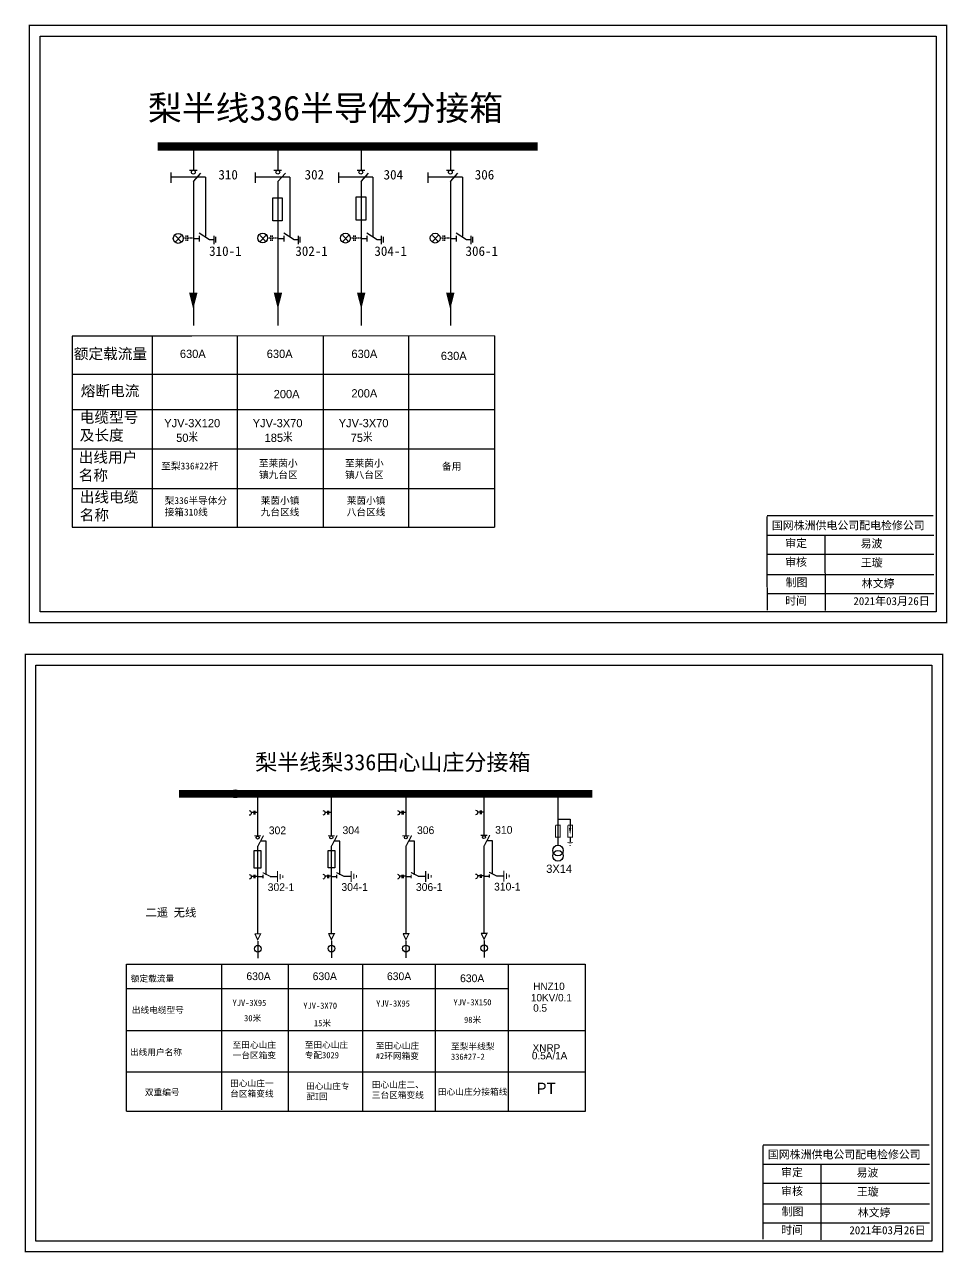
# Model space of a CAD drawing. Extents: x -1414 to -1025, y -1773 to -1515.
# Drawn here: x -1150.9 to -1024.7, y -1683.6 to -1515.6 of the extents above; entities that cross this region are included whole.
import ezdxf

# ---------------------------------------------------------------- set-up
doc = ezdxf.new("R2010")
doc.units = 0
doc.header["$LTSCALE"] = 0.774411
for name, pattern in [('ACAD_ISO02W100', [15, 12, -3]), ('CENTER', [50.8, 31.75, -6.35, 6.35, -6.35]), ('DASHED', [0.45, 0.3, -0.15]), ('HIDDEN', [0.375, 0.25, -0.125])]:
    doc.linetypes.add(name, pattern=pattern)
doc.layers.get('0').update_dxf_attribs({"linetype": 'CONTINUOUS'})
for name, color, linetype in [('10KV线路', 7, 'CONTINUOUS'), ('2', 7, 'CONTINUOUS'), ('F11', 7, 'CONTINUOUS')]:
    doc.layers.add(name, color=color, linetype=linetype)
doc.layers.add('MiniCADLayer', color=7, linetype='CONTINUOUS', lineweight=20)
doc.styles.add('hztxt_txtstyle_0.00_0_0', font='simkai.ttf')
doc.styles.add('hztxt_txtstyle_1.80_0_0', font='', dxfattribs={"height": 1.8, "bigfont": 'hztxt.shx'})
doc.styles.add('hztxt_txtstyle_1.88_0_0', font='', dxfattribs={"height": 1.875, "bigfont": 'hztxt.shx'})
doc.styles.add('hztxt_txtstyle_2.00_0_0', font='', dxfattribs={"height": 2, "bigfont": 'hztxt.shx'})
doc.styles.add('hztxt_txtstyle_2.70_0_0', font='', dxfattribs={"height": 2.7, "bigfont": 'hztxt.shx'})
doc.styles.add('字体', font='simkai_0.ttf', dxfattribs={"height": 2.5})
doc.styles.add('黑体_txtstyle_1.50_0_0', font='simhei.ttf', dxfattribs={"height": 1.5})
doc.styles.get('hztxt_txtstyle_1.80_0_0').set_extended_font_data('hztxt')
doc.styles.get('hztxt_txtstyle_1.88_0_0').set_extended_font_data('hztxt')
doc.styles.get('hztxt_txtstyle_2.00_0_0').set_extended_font_data('hztxt')
doc.styles.get('hztxt_txtstyle_2.70_0_0').set_extended_font_data('hztxt')

# ---------------------------------------------------------------- blocks, each defined once
blk = doc.blocks.new('JD')
for points in [[(-2, 0.2), (-2, -0.2), (2, 0.2), (2, -0.2)], [(1, -1.2), (1, -0.8), (-1, -1.2), (-1, -0.8)], [(-0.5, -1.8), (-0.5, -2.2), (0.5, -1.8), (0.5, -2.2)]]:
    blk.add_trace(points)

msp = doc.modelspace()

# ---------------------------------------------------------------- linework, layer by layer
at = {"linetype": 'Continuous'}
for p, q in [((-1130.24, -1544.53), (-1129.46, -1545.37)), ((-1129.46, -1544.53), (-1130.24, -1545.37)), ((-1117.91, -1544.48), (-1118.69, -1545.32)), ((-1118.69, -1544.48), (-1117.91, -1545.32)), ((-1106.59, -1544.49), (-1107.37, -1545.33)), ((-1107.37, -1544.49), (-1106.59, -1545.33)), ((-1094.32, -1544.49), (-1095.1, -1545.33)), ((-1095.1, -1544.49), (-1094.32, -1545.33)), ((-1144.39, -1558.25), (-1144.39, -1584.36)), ((-1128.02, -1558.25), (-1144.39, -1558.25)), ((-1086.61, -1558.19), (-1128.02, -1558.25)), ((-1144.39, -1584.36), (-1086.61, -1584.36))]:
    msp.add_line(p, q, dxfattribs=at)
at = {"linetype": 'ByBlock'}
for p, q in [((-1133.45, -1558.27), (-1133.45, -1584.36)), ((-1121.83, -1558.19), (-1121.83, -1584.36)), ((-1110.06, -1558.19), (-1110.06, -1584.36)), ((-1098.38, -1558.19), (-1098.38, -1584.36)), ((-1086.61, -1558.19), (-1086.61, -1584.36)), ((-1144.29, -1563.47), (-1086.61, -1563.47)), ((-1144.29, -1568.29), (-1086.61, -1568.29)), ((-1144.29, -1573.68), (-1086.61, -1573.68)), ((-1144.29, -1579.1), (-1086.61, -1579.1))]:
    msp.add_line(p, q, dxfattribs=at)
at = {"color": 0, "linetype": 'Continuous'}
for p, q in [((-1049.31, -1585.46), (-1026.56, -1585.46)), ((-1041.46, -1585.55), (-1041.41, -1595.79)), ((-1049.31, -1588.05), (-1026.56, -1588.05)), ((-1049.31, -1590.87), (-1026.56, -1590.87)), ((-1049.31, -1593.46), (-1026.56, -1593.46)), ((-1114.83, -1644.13), (-1114.83, -1664.26)), ((-1049.86, -1671.49), (-1027.11, -1671.49)), ((-1042.01, -1671.59), (-1041.97, -1681.83)), ((-1049.86, -1674.08), (-1027.11, -1674.08)), ((-1049.86, -1676.91), (-1027.11, -1676.91)), ((-1049.86, -1679.5), (-1027.11, -1679.5))]:
    msp.add_line(p, q, dxfattribs=at)
for p, q in [((-1119.02, -1621.25), (-1119.02, -1626.58)), ((-1108.94, -1621.23), (-1108.94, -1626.56)), ((-1098.75, -1621.23), (-1098.75, -1626.56)), ((-1088.06, -1621.19), (-1088.06, -1626.51)), ((-1077.95, -1621.37), (-1077.95, -1627.9)), ((-1119.02, -1628.02), (-1119.02, -1640.01)), ((-1108.94, -1628), (-1108.94, -1639.99)), ((-1098.75, -1628), (-1098.75, -1639.99)), ((-1088.06, -1627.96), (-1088.06, -1639.95)), ((-1119.02, -1632.15), (-1118.28, -1632.15)), ((-1117.32, -1632.13), (-1116.33, -1632.13)), ((-1108.94, -1632.13), (-1108.2, -1632.13)), ((-1107.25, -1632.11), (-1106.25, -1632.11)), ((-1098.75, -1632.13), (-1098.01, -1632.13)), ((-1097.06, -1632.11), (-1096.06, -1632.11)), ((-1088.06, -1632.09), (-1087.32, -1632.09)), ((-1086.36, -1632.07), (-1085.37, -1632.07)), ((-1136.94, -1664.23), (-1136.94, -1644.14)), ((-1136.94, -1644.14), (-1074.23, -1644.14)), ((-1123.94, -1644.25), (-1123.94, -1664.07)), ((-1104.66, -1644.14), (-1104.66, -1664.27)), ((-1094.73, -1644.14), (-1094.73, -1664.27)), ((-1084.74, -1644.14), (-1084.74, -1664.27)), ((-1074.23, -1644.14), (-1074.23, -1664.27)), ((-1136.9, -1647.45), (-1084.74, -1647.45)), ((-1136.9, -1653.21), (-1074.23, -1653.21)), ((-1074.23, -1658.9), (-1136.94, -1658.9)), ((-1074.23, -1664.27), (-1136.94, -1664.27))]:
    msp.add_line(p, q)
at = {"color": 0}
for p, q in [((-1077.96, -1624.3), (-1076.28, -1624.3)), ((-1076.28, -1624.3), (-1076.28, -1625.53)), ((-1076.28, -1626.82), (-1076.28, -1627.46))]:
    msp.add_line(p, q, dxfattribs=at)
at = {"linetype": 'CENTER'}
for p, q in [((-1119.01, -1640.98), (-1119.01, -1643.31)), ((-1108.93, -1640.96), (-1108.93, -1643.29)), ((-1098.74, -1640.96), (-1098.74, -1643.29)), ((-1088.05, -1640.92), (-1088.05, -1643.25))]:
    msp.add_line(p, q, dxfattribs=at)
at = {"color": 0, "linetype": 'Continuous', "const_width": 0.182}
for points in [[(-1150.25, -1515.73), (-1024.77, -1515.73), (-1024.77, -1597.43), (-1150.25, -1597.43)], [(-1150.8, -1601.77), (-1025.32, -1601.77), (-1025.32, -1683.47), (-1150.8, -1683.47)]]:
    msp.add_lwpolyline(points, close=True, dxfattribs=at)
at = {"color": 0, "linetype": 'Continuous'}
for points in [[(-1148.77, -1517.21), (-1026.24, -1517.21), (-1026.24, -1595.96), (-1148.77, -1595.96)], [(-1149.33, -1603.25), (-1026.8, -1603.25), (-1026.8, -1682), (-1149.33, -1682)], [(-1119.47, -1628.6), (-1118.56, -1628.6), (-1118.56, -1631.01), (-1119.47, -1631.01)], [(-1109.38, -1628.58), (-1108.48, -1628.58), (-1108.48, -1630.98), (-1109.38, -1630.98)]]:
    msp.add_lwpolyline(points, close=True, dxfattribs=at)
for points, const_width in [([(-1132.68, -1532.3), (-1080.74, -1532.3)], 1.13), ([(-1129.75, -1620.83), (-1073.25, -1620.83)], 1.06), ([(-1119.49, -1626.6), (-1118.55, -1626.6)], 0.159), ([(-1119.02, -1628.07), (-1118.22, -1626.56)], 0.159), ([(-1109.41, -1626.58), (-1108.47, -1626.58)], 0.159), ([(-1108.94, -1628.04), (-1108.14, -1626.54)], 0.159), ([(-1099.22, -1626.58), (-1098.28, -1626.58)], 0.159), ([(-1098.75, -1628.04), (-1097.95, -1626.54)], 0.159), ([(-1088.53, -1626.53), (-1087.59, -1626.53)], 0.159), ([(-1088.06, -1628), (-1087.26, -1626.49)], 0.159), ([(-1118.32, -1631.62), (-1117.26, -1632.15)], 0.159), ([(-1118.28, -1631.91), (-1118.28, -1632.4)], 0.159), ([(-1108.25, -1631.6), (-1107.19, -1632.13)], 0.159), ([(-1108.2, -1631.89), (-1108.2, -1632.38)], 0.159), ([(-1098.05, -1631.6), (-1096.99, -1632.13)], 0.159), ([(-1098.01, -1631.89), (-1098.01, -1632.38)], 0.159), ([(-1087.36, -1631.56), (-1086.3, -1632.09)], 0.159), ([(-1087.32, -1631.84), (-1087.32, -1632.33)], 0.159), ([(-1119.41, -1639.99), (-1118.6, -1639.99), (-1119.01, -1640.81), (-1119.4, -1639.97)], 0.159), ([(-1109.33, -1639.97), (-1108.52, -1639.97), (-1108.93, -1640.79), (-1109.32, -1639.95)], 0.159), ([(-1099.14, -1639.97), (-1098.33, -1639.97), (-1098.74, -1640.79), (-1099.13, -1639.95)], 0.159), ([(-1088.45, -1639.92), (-1087.64, -1639.92), (-1088.05, -1640.74), (-1088.44, -1639.91)], 0.159)]:
    msp.add_lwpolyline(points, dxfattribs=dict(const_width=const_width))
for points in [[(-1116.96, -1539.33), (-1115.65, -1539.33), (-1115.65, -1542.49), (-1116.96, -1542.49)], [(-1105.55, -1539.22), (-1104.24, -1539.22), (-1104.24, -1542.38), (-1105.55, -1542.38)]]:
    msp.add_lwpolyline(points, close=True)
for points, format in [([(-1127.82, -1552.29, 1.16, 0, 0), (-1127.82, -1554.58, 0, 0, 0)], "xyseb"), ([(-1116.24, -1552.29, 1.16, 0, 0), (-1116.24, -1554.58, 0, 0, 0)], "xyseb"), ([(-1104.85, -1552.29, 1.16, 0, 0), (-1104.85, -1554.58, 0, 0, 0)], "xyseb"), ([(-1092.67, -1552.29, 1.16, 0, 0), (-1092.67, -1554.58, 0, 0, 0)], "xyseb"), ([(-1120.17, -1623.14, -0.877934), (-1120.16, -1623.78)], "xyb"), ([(-1110.09, -1623.12, -0.877934), (-1110.08, -1623.76)], "xyb"), ([(-1099.9, -1623.12, -0.877934), (-1099.89, -1623.76)], "xyb"), ([(-1089.21, -1623.08, -0.877934), (-1089.2, -1623.72)], "xyb"), ([(-1120.17, -1631.87, -0.877934), (-1120.16, -1632.52)], "xyb"), ([(-1110.09, -1631.85, -0.877934), (-1110.08, -1632.5)], "xyb"), ([(-1099.9, -1631.85, -0.877934), (-1099.89, -1632.5)], "xyb"), ([(-1089.21, -1631.81, -0.877934), (-1089.2, -1632.45)], "xyb")]:
    msp.add_lwpolyline(points, format=format)
at = {"color": 0, "linetype": 'Continuous', "const_width": 0.182}
for points in [[(-1049.37, -1582.81), (-1026.62, -1582.81)], [(-1049.37, -1582.89), (-1049.32, -1595.75)], [(-1049.92, -1668.93), (-1049.88, -1681.79)], [(-1049.92, -1668.85), (-1027.17, -1668.85)]]:
    msp.add_lwpolyline(points, dxfattribs=at)
for points in [[(-1119.55, -1623.41), (-1119.89, -1623.41)], [(-1119.55, -1623.19), (-1119.55, -1623.67)], [(-1119.4, -1623.19), (-1119.4, -1623.67)], [(-1119.02, -1623.41), (-1119.4, -1623.41)], [(-1109.47, -1623.39), (-1109.81, -1623.39)], [(-1109.47, -1623.17), (-1109.47, -1623.65)], [(-1109.32, -1623.17), (-1109.32, -1623.65)], [(-1108.94, -1623.39), (-1109.32, -1623.39)], [(-1099.28, -1623.39), (-1099.62, -1623.39)], [(-1099.28, -1623.17), (-1099.28, -1623.65)], [(-1099.13, -1623.17), (-1099.13, -1623.65)], [(-1098.75, -1623.39), (-1099.13, -1623.39)], [(-1088.59, -1623.35), (-1088.93, -1623.35)], [(-1088.59, -1623.12), (-1088.59, -1623.61)], [(-1088.44, -1623.12), (-1088.44, -1623.61)], [(-1088.06, -1623.35), (-1088.44, -1623.35)], [(-1119.55, -1632.14), (-1119.89, -1632.14)], [(-1119.55, -1631.92), (-1119.55, -1632.4)], [(-1119.4, -1631.92), (-1119.4, -1632.4)], [(-1119.02, -1632.14), (-1119.4, -1632.14)], [(-1109.47, -1632.12), (-1109.81, -1632.12)], [(-1109.47, -1631.9), (-1109.47, -1632.38)], [(-1109.32, -1631.9), (-1109.32, -1632.38)], [(-1108.94, -1632.12), (-1109.32, -1632.12)], [(-1099.28, -1632.12), (-1099.62, -1632.12)], [(-1099.28, -1631.9), (-1099.28, -1632.38)], [(-1099.13, -1631.9), (-1099.13, -1632.38)], [(-1098.75, -1632.12), (-1099.13, -1632.12)], [(-1088.59, -1632.08), (-1088.93, -1632.08)], [(-1088.59, -1631.86), (-1088.59, -1632.34)], [(-1088.44, -1631.86), (-1088.44, -1632.34)], [(-1088.06, -1632.08), (-1088.44, -1632.08)]]:
    msp.add_lwpolyline(points)
at = {"color": 0, "const_width": 0.139}
for points in [[(-1078.29, -1625.14), (-1078.29, -1626.78), (-1077.63, -1626.78), (-1077.63, -1625.14), (-1078.27, -1625.14)], [(-1076.61, -1625.14), (-1076.61, -1626.78), (-1075.95, -1626.78), (-1075.95, -1625.14), (-1076.59, -1625.14)]]:
    msp.add_lwpolyline(points, dxfattribs=at)
at = {"color": 0}
msp.add_lwpolyline([(-1076.28, -1625.51, 0.324, 0, 0), (-1076.28, -1626.43, 0, 0, 0)], format="xyseb", dxfattribs=at)
at = {"linetype": 'ACAD_ISO02W100'}
for points in [[(-1117.83, -1631.92), (-1117.83, -1627.33), (-1118.63, -1627.33)], [(-1107.76, -1631.9), (-1107.76, -1627.31), (-1108.55, -1627.31)], [(-1097.57, -1631.9), (-1097.57, -1627.31), (-1098.36, -1627.31)], [(-1086.88, -1631.85), (-1086.88, -1627.26), (-1087.67, -1627.26)]]:
    msp.add_lwpolyline(points, dxfattribs=at)
at = {"linetype": 'Continuous'}
for centre in [(-1129.88, -1544.89), (-1118.33, -1544.84), (-1107.01, -1544.85), (-1094.74, -1544.85)]:
    msp.add_circle(centre, 0.671, dxfattribs=at)
for centre, radius in [((-1122.07, -1620.84), 0.528), ((-1119.02, -1626.82), 0.204), ((-1108.94, -1626.8), 0.204), ((-1098.75, -1626.8), 0.204), ((-1088.06, -1626.76), 0.204), ((-1119, -1642.03), 0.459), ((-1108.92, -1642.01), 0.459), ((-1098.73, -1642.01), 0.459), ((-1088.04, -1641.96), 0.459)]:
    msp.add_circle(centre, radius)
at = {"color": 0}
for centre in [(-1077.94, -1628.59), (-1077.94, -1629.32)]:
    msp.add_circle(centre, 0.726, dxfattribs=at)
at = {"layer": 'F11', "lineweight": -3}
for p, q in [((-1127.79, -1532.85), (-1127.79, -1535.55)), ((-1116.24, -1532.85), (-1116.24, -1535.55)), ((-1104.88, -1532.85), (-1104.88, -1535.55)), ((-1092.64, -1532.85), (-1092.64, -1535.55)), ((-1130.89, -1535.85), (-1130.89, -1537.29)), ((-1130.89, -1536.48), (-1126.16, -1536.48)), ((-1128.34, -1535.57), (-1127.29, -1535.57)), ((-1127.79, -1537.09), (-1126.77, -1535.98)), ((-1126.16, -1536.49), (-1126.16, -1544.57)), ((-1119.34, -1535.85), (-1119.34, -1537.29)), ((-1119.34, -1536.48), (-1114.61, -1536.48)), ((-1116.79, -1535.57), (-1115.74, -1535.57)), ((-1116.24, -1537.09), (-1115.22, -1535.98)), ((-1114.61, -1536.49), (-1114.61, -1544.57)), ((-1107.98, -1535.85), (-1107.98, -1537.29)), ((-1107.98, -1536.48), (-1103.24, -1536.48)), ((-1105.42, -1535.57), (-1104.37, -1535.57)), ((-1104.88, -1537.09), (-1103.86, -1535.98)), ((-1103.24, -1536.49), (-1103.24, -1544.57)), ((-1095.74, -1535.85), (-1095.74, -1537.29)), ((-1095.74, -1536.48), (-1091.01, -1536.48)), ((-1093.19, -1535.57), (-1092.14, -1535.57)), ((-1092.64, -1537.09), (-1091.62, -1535.98)), ((-1091.01, -1536.49), (-1091.01, -1544.57)), ((-1127.79, -1537.09), (-1127.79, -1556.78)), ((-1116.24, -1537.09), (-1116.24, -1556.78)), ((-1104.88, -1537.09), (-1104.88, -1556.78)), ((-1092.64, -1537.09), (-1092.64, -1556.78)), ((-1127.78, -1544.89), (-1127.06, -1544.89)), ((-1127, -1544.11), (-1125.59, -1545.05)), ((-1127, -1544.55), (-1127, -1545.33)), ((-1125.03, -1544.52), (-1125.03, -1545.67)), ((-1124.78, -1544.65), (-1124.78, -1545.45)), ((-1116.23, -1544.89), (-1115.51, -1544.89)), ((-1115.45, -1544.11), (-1114.04, -1545.05)), ((-1115.45, -1544.55), (-1115.45, -1545.33)), ((-1113.48, -1544.52), (-1113.48, -1545.67)), ((-1113.23, -1544.65), (-1113.23, -1545.45)), ((-1104.87, -1544.89), (-1104.15, -1544.89)), ((-1104.08, -1544.11), (-1102.68, -1545.05)), ((-1104.08, -1544.55), (-1104.08, -1545.33)), ((-1102.12, -1544.52), (-1102.12, -1545.67)), ((-1101.87, -1544.65), (-1101.87, -1545.45)), ((-1092.63, -1544.89), (-1091.91, -1544.89)), ((-1091.85, -1544.11), (-1090.44, -1545.05)), ((-1091.85, -1544.55), (-1091.85, -1545.33)), ((-1089.88, -1544.52), (-1089.88, -1545.67)), ((-1089.63, -1544.65), (-1089.63, -1545.45)), ((-1125.59, -1545.05), (-1125.03, -1545.05)), ((-1114.04, -1545.05), (-1113.48, -1545.05)), ((-1102.68, -1545.05), (-1102.12, -1545.05)), ((-1090.44, -1545.05), (-1089.88, -1545.05))]:
    msp.add_line(p, q, dxfattribs=at)
at = {"layer": 'F11', "linetype": 'HIDDEN', "lineweight": -3}
for p, q in [((-1128.83, -1544.87), (-1129.18, -1544.87)), ((-1128.83, -1544.49), (-1128.83, -1545.23)), ((-1128.6, -1544.49), (-1128.6, -1545.23)), ((-1127.74, -1544.87), (-1128.55, -1544.87)), ((-1117.28, -1544.87), (-1117.63, -1544.87)), ((-1117.28, -1544.49), (-1117.28, -1545.23)), ((-1117.05, -1544.49), (-1117.05, -1545.23)), ((-1116.19, -1544.87), (-1117, -1544.87)), ((-1105.92, -1544.87), (-1106.27, -1544.87)), ((-1105.92, -1544.49), (-1105.92, -1545.23)), ((-1105.69, -1544.49), (-1105.69, -1545.23)), ((-1104.83, -1544.87), (-1105.64, -1544.87)), ((-1093.68, -1544.87), (-1094.03, -1544.87)), ((-1093.68, -1544.49), (-1093.68, -1545.23)), ((-1093.45, -1544.49), (-1093.45, -1545.23)), ((-1092.59, -1544.87), (-1093.4, -1544.87))]:
    msp.add_line(p, q, dxfattribs=at)
at = {"layer": 'F11', "lineweight": -3}
for centre in [(-1127.81, -1535.83), (-1116.26, -1535.83), (-1104.9, -1535.83), (-1092.66, -1535.83)]:
    msp.add_circle(centre, 0.26, dxfattribs=at)

# ---------------------------------------------------------------- block references
at = {"color": 0, "xscale": 0.1941421438342869, "yscale": 0.1941421438074174, "zscale": 0.1941421438418857}
msp.add_blockref('JD', (-1076.27, -1627.49), dxfattribs=at)
at = {"xscale": 0.3710614350202858, "yscale": 0.3710614350202858, "zscale": 0.3710614350202858, "rotation": 90}
for p in [(-1116.31, -1632.16), (-1106.23, -1632.14), (-1096.04, -1632.14), (-1085.35, -1632.1)]:
    msp.add_blockref('JD', p, dxfattribs=at)

# ---------------------------------------------------------------- texts
for s, height, style, p in [('630A', 1.131, 'hztxt_txtstyle_2.00_0_0', (-1129.65, -1561.24)), ('630A', 1.131, 'hztxt_txtstyle_2.00_0_0', (-1117.77, -1561.24)), ('630A', 1.131, 'hztxt_txtstyle_2.00_0_0', (-1106.19, -1561.24)), ('630A', 1.131, 'hztxt_txtstyle_2.00_0_0', (-1093.96, -1561.52)), ('200A', 1.131, 'hztxt_txtstyle_2.00_0_0', (-1116.82, -1566.74)), ('200A', 1.131, 'hztxt_txtstyle_2.00_0_0', (-1106.19, -1566.64)), ('YJV-3X120', 1.131, 'hztxt_txtstyle_2.00_0_0', (-1131.79, -1570.71)), ('YJV-3X70', 1.131, 'hztxt_txtstyle_2.00_0_0', (-1119.69, -1570.71)), ('YJV-3X70', 1.131, 'hztxt_txtstyle_2.00_0_0', (-1107.93, -1570.71)), ('50米', 1.131, 'hztxt_txtstyle_2.00_0_0', (-1130.16, -1572.72)), ('185米', 1.131, 'hztxt_txtstyle_2.00_0_0', (-1118.06, -1572.72)), ('75米', 1.131, 'hztxt_txtstyle_2.00_0_0', (-1106.29, -1572.72)), ('302', 1.06, 'hztxt_txtstyle_1.88_0_0', (-1117.49, -1626.37)), ('304', 1.06, 'hztxt_txtstyle_1.88_0_0', (-1107.41, -1626.35)), ('306', 1.06, 'hztxt_txtstyle_1.88_0_0', (-1097.22, -1626.35)), ('310', 1.06, 'hztxt_txtstyle_1.88_0_0', (-1086.53, -1626.3)), ('302-1', 1.06, 'hztxt_txtstyle_1.88_0_0', (-1117.64, -1634.14)), ('304-1', 1.06, 'hztxt_txtstyle_1.88_0_0', (-1107.56, -1634.12)), ('306-1', 1.06, 'hztxt_txtstyle_1.88_0_0', (-1097.37, -1634.12)), ('310-1', 1.06, 'hztxt_txtstyle_1.88_0_0', (-1086.68, -1634.07)), ('630A', 1.06, 'hztxt_txtstyle_1.88_0_0', (-1120.55, -1646.32)), ('630A', 1.06, 'hztxt_txtstyle_1.88_0_0', (-1111.49, -1646.32)), ('630A', 1.06, 'hztxt_txtstyle_1.88_0_0', (-1101.33, -1646.32)), ('630A', 1.06, 'hztxt_txtstyle_1.88_0_0', (-1091.33, -1646.6)), ('HNZ10', 1.018, 'hztxt_txtstyle_1.80_0_0', (-1081.33, -1647.68)), ('10KV/0.1', 1.018, 'hztxt_txtstyle_1.80_0_0', (-1081.64, -1649.23)), ('0.5', 1.018, 'hztxt_txtstyle_1.80_0_0', (-1081.33, -1650.64)), ('XNRP', 1.018, 'hztxt_txtstyle_1.80_0_0', (-1081.41, -1656.1)), ('0.5A/1A', 1.018, 'hztxt_txtstyle_1.80_0_0', (-1081.51, -1657.16)), ('PT', 1.527, 'hztxt_txtstyle_2.70_0_0', (-1080.86, -1661.88))]:
    msp.add_text(s, height=height, dxfattribs=dict(style=style)).set_placement(p)
at = {"linetype": 'Continuous', "style": 'hztxt_txtstyle_0.00_0_0'}
for s, p in [('额定载流量', (-1136.37, -1646.53)), ('YJV-3X95', (-1122.45, -1649.85)), ('YJV-3X150', (-1092.23, -1649.78)), ('出线电缆型号', (-1136.23, -1650.83)), ('YJV-3X70', (-1112.77, -1650.24)), ('YJV-3X95', (-1102.81, -1649.94)), ('30米', (-1120.87, -1651.95)), ('15米', (-1111.32, -1652.63)), ('98米', (-1090.79, -1652.17)), ('出线用户名称', (-1136.48, -1656.6)), ('双重编号', (-1134.44, -1662.09))]:
    msp.add_text(s, height=0.848, dxfattribs=at).set_placement(p)
at = {"linetype": 'DASHED', "attachment_point": 1, "style": 'hztxt_txtstyle_0.00_0_0'}
for s, insert, char_height, width in [('{\\fSimSun|b0|i0|c134|p2;额定载流量}', (-1144.16, -1559.92), 1.4701, 16.2485), ('{\\fSimSun|b0|i0|c134|p2;熔断电流}', (-1143.21, -1565), 1.4701, 16.2485), ('{\\fSimSun|b0|i0|c134|p2;电缆型号及长度}', (-1143.35, -1568.62), 1.4701, 8.1982), ('{\\fSimSun|b0|i0|c134|p2;出线用户名称}', (-1143.49, -1574.09), 1.4701, 8.1982), ('{\\fSimSun|b0|i0|c134|p2;至莱茵小镇九台区}', (-1118.84, -1575.17), 0.9436, 5.9423), ('{\\fSimSun|b0|i0|c134|p2;至莱茵小镇八台区}', (-1107.07, -1575.17), 0.9436, 5.9423), ('{\\fSimSun|b0|i0|c134|p2;至梨336#22杆}', (-1132.2, -1575.54), 0.9436, 8.4199), ('{\\fSimSun|b0|i0|c134|p2;备用}', (-1093.8, -1575.59), 0.9436, 7.2083), ('{\\fSimSun|b0|i0|c134|p2;出线电缆名称}', (-1143.35, -1579.52), 1.4701, 8.1982), ('{\\fSimSun|b0|i0|c134|p2;梨336半导体分接箱310线}', (-1131.73, -1580.27), 0.9436, 9.4966), ('{\\fSimSun|b0|i0|c134|p2;莱茵小镇九台区线}', (-1118.6, -1580.27), 0.9436, 6.1268), ('{\\fSimSun|b0|i0|c134|p2;莱茵小镇八台区线}', (-1106.83, -1580.27), 0.9436, 6.1268)]:
    msp.add_mtext(s, dxfattribs=dict(at, insert=insert, char_height=char_height, width=width))
at = {"color": 0, "linetype": 'Continuous', "attachment_point": 1, "style": '字体'}
for s, insert, char_height, width in [('国网株洲供电公司配电检修公司', (-1048.69, -1583.59), 1.0944, 29.9201), ('\\f\uffbfﾬￌﾣﾤ_GB2312|b0|i0|c134|p49;审定', (-1046.87, -1586.02), 1.0944, 8.5588), ('易波', (-1036.55, -1586.07), 1.094, 8.5588), ('\\f\uffbfﾬￌﾣﾤ_GB2312|b0|i0|c134|p49;审核', (-1046.87, -1588.6), 1.0944, 8.5588), ('王璇', (-1036.52, -1588.67), 1.094, 8.5588), ('\\f\uffbfﾬￌﾣﾤ_GB2312|b0|i0|c134|p49;制图', (-1046.81, -1591.38), 1.0944, 8.5588), ('{\\fSimSun|b0|i0|c134|p2;林文婷}', (-1036.39, -1591.53), 1.0944, 8.5588), ('\\f\uffbfﾬￌﾣﾤ_GB2312|b0|i0|c134|p49;时间', (-1046.87, -1593.89), 1.0944, 8.5588), ('2021{\\fSimSun|b0|i0|c134|p2;年}03{\\fSimSun|b0|i0|c134|p2;月26日}', (-1037.54, -1593.94), 1.0944, 16.0081), ('国网株洲供电公司配电检修公司', (-1049.24, -1669.62), 1.0944, 29.9201), ('\\f\uffbfﾬￌﾣﾤ_GB2312|b0|i0|c134|p49;审定', (-1047.42, -1672.06), 1.0944, 8.5588), ('易波', (-1037.11, -1672.1), 1.094, 8.5588), ('\\f\uffbfﾬￌﾣﾤ_GB2312|b0|i0|c134|p49;审核', (-1047.42, -1674.64), 1.0944, 8.5588), ('王璇', (-1037.07, -1674.71), 1.094, 8.5588), ('\\f\uffbfﾬￌﾣﾤ_GB2312|b0|i0|c134|p49;制图', (-1047.36, -1677.42), 1.0944, 8.5588), ('{\\fSimSun|b0|i0|c134|p2;林文婷}', (-1036.94, -1677.57), 1.0944, 8.5588), ('\\f\uffbfﾬￌﾣﾤ_GB2312|b0|i0|c134|p49;时间', (-1047.42, -1679.93), 1.0944, 8.5588), ('2021{\\fSimSun|b0|i0|c134|p2;年}03{\\fSimSun|b0|i0|c134|p2;月26日}', (-1038.09, -1679.98), 1.0944, 16.0081)]:
    msp.add_mtext(s, dxfattribs=dict(at, insert=insert, char_height=char_height, width=width))
at = {"linetype": 'Continuous', "attachment_point": 1}
for s, insert, char_height, width, style in [('二遥 无线', (-1134.35, -1636.51), 1.131, 16.6372, '黑体_txtstyle_1.50_0_0'), ('至田心山庄一台区箱变', (-1122.44, -1654.76), 0.848, 6.3013, '黑体_txtstyle_1.50_0_0'), ('{\\fSimSun|b0|i0|c134|p2;至田心山庄专配3029}', (-1112.58, -1654.75), 0.8481, 6.3013, 'hztxt_txtstyle_0.00_0_0'), ('{\\fSimSun|b0|i0|c134|p2;至田心山庄#2环网箱变}', (-1102.86, -1654.86), 0.8481, 6.3013, 'hztxt_txtstyle_0.00_0_0'), ('{\\fSimSun|b0|i0|c134|p2;至梨半线梨336#27-2}', (-1092.57, -1654.96), 0.8481, 9.5699, 'hztxt_txtstyle_0.00_0_0'), ('田心山庄一台区箱变线', (-1122.77, -1660.01), 0.848, 6.3013, '黑体_txtstyle_1.50_0_0'), ('{\\fSimSun|b0|i0|c134|p2;田心山庄专配I回}', (-1112.38, -1660.39), 0.8481, 6.3013, 'hztxt_txtstyle_0.00_0_0'), ('{\\fSimSun|b0|i0|c134|p2;田心山庄二、三台区箱变线}', (-1103.41, -1660.2), 0.8481, 7.7011, 'hztxt_txtstyle_0.00_0_0'), ('{\\fSimSun|b0|i0|c134|p2;田心山庄分接箱线}', (-1094.36, -1661.17), 0.8481, 10.627, 'hztxt_txtstyle_0.00_0_0')]:
    msp.add_mtext(s, dxfattribs=dict(at, insert=insert, char_height=char_height, width=width, style=style))
at = {"layer": '10KV线路', "insert": (-1136.33, -1525.36), "char_height": 3.0871, "width": 95.2498, "attachment_point": 1, "style": 'hztxt_txtstyle_0.00_0_0'}
msp.add_mtext('\\pl2.30793;{\\H1.099x;梨半线336半导体分接箱}', dxfattribs=at)
at = {"layer": '2', "color": 7, "insert": (-1119.35, -1615.42), "char_height": 2.2087, "width": 46.9589, "attachment_point": 1, "style": 'hztxt_txtstyle_0.00_0_0'}
msp.add_mtext('{\\fSimSun|b0|i0|c134|p2;梨半线梨336田心山庄分接箱}', dxfattribs=at)
at = {"layer": 'F11', "lineweight": -3, "char_height": 1.305, "width": 10.9928, "attachment_point": 1, "style": 'hztxt_txtstyle_0.00_0_0'}
for s, insert in [('\\pl2.30793;310', (-1126.69, -1535.52)), ('\\pl2.30793;302', (-1114.9, -1535.52)), ('\\pl2.30793;304', (-1104.1, -1535.52)), ('\\pl2.30793;306', (-1091.63, -1535.52)), ('\\pl2.30793;310-1', (-1127.96, -1545.97)), ('\\pl2.30793;302-1', (-1116.17, -1545.97)), ('\\pl2.30793;304-1', (-1105.36, -1545.97)), ('\\pl2.30793;306-1', (-1092.89, -1545.97))]:
    msp.add_mtext(s, dxfattribs=dict(at, insert=insert))
at = {"layer": 'MiniCADLayer', "color": 7, "ltscale": 0.69146, "insert": (-1079.55, -1630.53), "char_height": 1.131, "attachment_point": 1, "style": 'hztxt_txtstyle_2.00_0_0'}
msp.add_mtext('3X14', dxfattribs=at)

doc.saveas('drawing.dxf')
